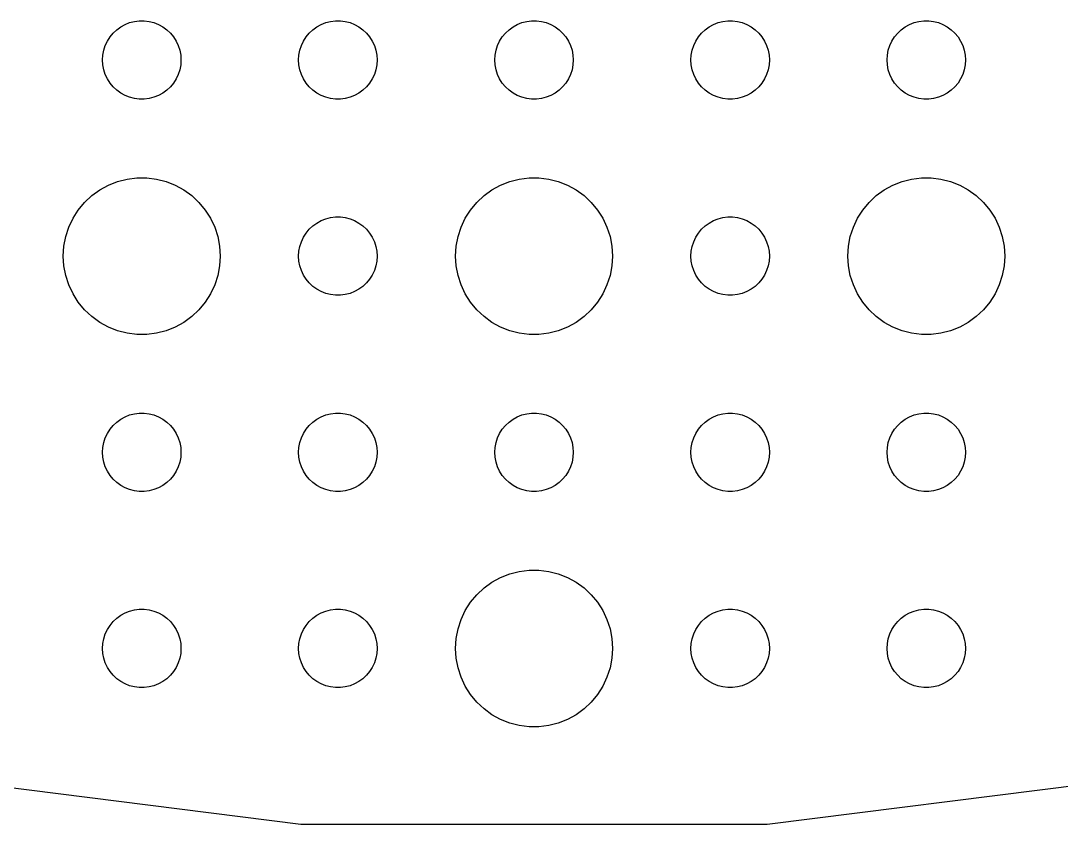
# Model space of a CAD drawing. Header units: metres. Extents: x -142 to 142, y -142 to 142.
# Drawn here: x -19.62 to 20.16, y -141.72 to -111 of the extents above; entities that cross this region are included whole.
import ezdxf

# ---------------------------------------------------------------- set-up
doc = ezdxf.new("R2010")
doc.units = ezdxf.units.M

msp = doc.modelspace()

# ---------------------------------------------------------------- linework, layer by layer
for p, q in [((-16.0934, -111.473), (-15.9561, -111.344)), ((-15.9561, -111.344), (-15.8037, -111.234)), ((-15.8037, -111.234), (-15.6387, -111.143)), ((-15.6387, -111.143), (-15.4635, -111.073)), ((-15.4635, -111.073), (-15.2811, -111.027)), ((-15.2811, -111.027), (-15.0942, -111.003)), ((-15.0942, -111.003), (-14.9058, -111.003)), ((-14.9058, -111.003), (-14.7189, -111.027)), ((-14.7189, -111.027), (-14.5365, -111.073)), ((-14.5365, -111.073), (-14.3613, -111.143)), ((-14.3613, -111.143), (-14.1963, -111.234)), ((-14.1963, -111.234), (-14.0439, -111.344)), ((-14.0439, -111.344), (-13.9065, -111.473)), ((-8.59344, -111.473), (-8.45613, -111.344)), ((-8.45613, -111.344), (-8.30373, -111.234)), ((-8.30373, -111.234), (-8.13866, -111.143)), ((-8.13866, -111.143), (-7.96352, -111.073)), ((-7.96352, -111.073), (-7.78107, -111.027)), ((-7.78107, -111.027), (-7.59418, -111.003)), ((-7.59418, -111.003), (-7.40581, -111.003)), ((-7.40581, -111.003), (-7.21892, -111.027)), ((-7.21892, -111.027), (-7.03647, -111.073)), ((-7.03647, -111.073), (-6.86133, -111.143)), ((-6.86133, -111.143), (-6.69626, -111.234)), ((-6.69626, -111.234), (-6.54385, -111.344)), ((-6.54385, -111.344), (-6.40654, -111.473)), ((-1.09344, -111.473), (-0.95613, -111.344)), ((-0.95613, -111.344), (-0.80373, -111.234)), ((-0.80373, -111.234), (-0.63866, -111.143)), ((-0.63866, -111.143), (-0.46352, -111.073)), ((-0.46352, -111.073), (-0.28107, -111.027)), ((-0.28107, -111.027), (-0.09418, -111.003)), ((-0.09418, -111.003), (0.09418, -111.003)), ((0.09418, -111.003), (0.28107, -111.027)), ((0.28107, -111.027), (0.46352, -111.073)), ((0.46352, -111.073), (0.63866, -111.143)), ((0.63866, -111.143), (0.80373, -111.234)), ((0.80373, -111.234), (0.95613, -111.344)), ((0.95613, -111.344), (1.09344, -111.473)), ((6.40654, -111.473), (6.54385, -111.344)), ((6.54385, -111.344), (6.69626, -111.234)), ((6.69626, -111.234), (6.86133, -111.143)), ((6.86133, -111.143), (7.03647, -111.073)), ((7.03647, -111.073), (7.21892, -111.027)), ((7.21892, -111.027), (7.40581, -111.003)), ((7.40581, -111.003), (7.59418, -111.003)), ((7.59418, -111.003), (7.78107, -111.027)), ((7.78107, -111.027), (7.96352, -111.073)), ((7.96352, -111.073), (8.13866, -111.143)), ((8.13866, -111.143), (8.30373, -111.234)), ((8.30373, -111.234), (8.45613, -111.344)), ((8.45613, -111.344), (8.59344, -111.473)), ((13.9065, -111.473), (14.0439, -111.344)), ((14.0439, -111.344), (14.1963, -111.234)), ((14.1963, -111.234), (14.3613, -111.143)), ((14.3613, -111.143), (14.5365, -111.073)), ((14.5365, -111.073), (14.7189, -111.027)), ((14.7189, -111.027), (14.9058, -111.003)), ((14.9058, -111.003), (15.0942, -111.003)), ((15.0942, -111.003), (15.2811, -111.027)), ((15.2811, -111.027), (15.4635, -111.073)), ((15.4635, -111.073), (15.6387, -111.143)), ((15.6387, -111.143), (15.8037, -111.234)), ((15.8037, -111.234), (15.9561, -111.344)), ((15.9561, -111.344), (16.0934, -111.473)), ((-16.3947, -111.948), (-16.3145, -111.777)), ((-16.3145, -111.777), (-16.2135, -111.618)), ((-16.2135, -111.618), (-16.0934, -111.473)), ((-13.9065, -111.473), (-13.7865, -111.618)), ((-13.7865, -111.618), (-13.6855, -111.777)), ((-13.6855, -111.777), (-13.6053, -111.948)), ((-8.89465, -111.948), (-8.81445, -111.777)), ((-8.81445, -111.777), (-8.71352, -111.618)), ((-8.71352, -111.618), (-8.59344, -111.473)), ((-6.40654, -111.473), (-6.28647, -111.618)), ((-6.28647, -111.618), (-6.18553, -111.777)), ((-6.18553, -111.777), (-6.10533, -111.948)), ((-1.39465, -111.948), (-1.31445, -111.777)), ((-1.31445, -111.777), (-1.21352, -111.618)), ((-1.21352, -111.618), (-1.09344, -111.473)), ((1.09344, -111.473), (1.21352, -111.618)), ((1.21352, -111.618), (1.31445, -111.777)), ((1.31445, -111.777), (1.39465, -111.948)), ((6.10533, -111.948), (6.18553, -111.777)), ((6.18553, -111.777), (6.28647, -111.618)), ((6.28647, -111.618), (6.40654, -111.473)), ((8.59344, -111.473), (8.71352, -111.618)), ((8.71352, -111.618), (8.81445, -111.777)), ((8.81445, -111.777), (8.89465, -111.948)), ((13.6053, -111.948), (13.6855, -111.777)), ((13.6855, -111.777), (13.7865, -111.618)), ((13.7865, -111.618), (13.9065, -111.473)), ((16.0934, -111.473), (16.2135, -111.618)), ((16.2135, -111.618), (16.3145, -111.777)), ((16.3145, -111.777), (16.3947, -111.948)), ((-16.4882, -112.312), (-16.4529, -112.127)), ((-16.4529, -112.127), (-16.3947, -111.948)), ((-13.6053, -111.948), (-13.5471, -112.127)), ((-13.5471, -112.127), (-13.5118, -112.312)), ((-8.98816, -112.312), (-8.95287, -112.127)), ((-8.95287, -112.127), (-8.89465, -111.948)), ((-6.10533, -111.948), (-6.04712, -112.127)), ((-6.04712, -112.127), (-6.01183, -112.312)), ((-1.48816, -112.312), (-1.45287, -112.127)), ((-1.45287, -112.127), (-1.39465, -111.948)), ((1.39465, -111.948), (1.45287, -112.127)), ((1.45287, -112.127), (1.48816, -112.312)), ((6.01183, -112.312), (6.04712, -112.127)), ((6.04712, -112.127), (6.10533, -111.948)), ((8.89465, -111.948), (8.95287, -112.127)), ((8.95287, -112.127), (8.98816, -112.312)), ((13.5118, -112.312), (13.5471, -112.127)), ((13.5471, -112.127), (13.6053, -111.948)), ((16.3947, -111.948), (16.4529, -112.127)), ((16.4529, -112.127), (16.4882, -112.312)), ((-16.5, -112.5), (-16.4882, -112.312)), ((-16.4882, -112.688), (-16.5, -112.5)), ((-13.5118, -112.312), (-13.5, -112.5)), ((-13.5, -112.5), (-13.5118, -112.688)), ((-9, -112.5), (-8.98816, -112.312)), ((-8.98816, -112.688), (-9, -112.5)), ((-6.01183, -112.312), (-6, -112.5)), ((-6, -112.5), (-6.01183, -112.688)), ((-1.5, -112.5), (-1.48816, -112.312)), ((-1.48816, -112.688), (-1.5, -112.5)), ((1.48816, -112.312), (1.5, -112.5)), ((1.5, -112.5), (1.48816, -112.688)), ((6, -112.5), (6.01183, -112.312)), ((6.01183, -112.688), (6, -112.5)), ((8.98816, -112.312), (9, -112.5)), ((9, -112.5), (8.98816, -112.688)), ((13.5, -112.5), (13.5118, -112.312)), ((13.5118, -112.688), (13.5, -112.5)), ((16.4882, -112.312), (16.5, -112.5)), ((16.5, -112.5), (16.4882, -112.688)), ((-16.4529, -112.873), (-16.4882, -112.688)), ((-16.3947, -113.052), (-16.4529, -112.873)), ((-13.5471, -112.873), (-13.6053, -113.052)), ((-13.5118, -112.688), (-13.5471, -112.873)), ((-8.95287, -112.873), (-8.98816, -112.688)), ((-8.89465, -113.052), (-8.95287, -112.873)), ((-6.04712, -112.873), (-6.10533, -113.052)), ((-6.01183, -112.688), (-6.04712, -112.873)), ((-1.45287, -112.873), (-1.48816, -112.688)), ((-1.39465, -113.052), (-1.45287, -112.873)), ((1.45287, -112.873), (1.39465, -113.052)), ((1.48816, -112.688), (1.45287, -112.873)), ((6.04712, -112.873), (6.01183, -112.688)), ((6.10533, -113.052), (6.04712, -112.873)), ((8.95287, -112.873), (8.89465, -113.052)), ((8.98816, -112.688), (8.95287, -112.873)), ((13.5471, -112.873), (13.5118, -112.688)), ((13.6053, -113.052), (13.5471, -112.873)), ((16.4529, -112.873), (16.3947, -113.052)), ((16.4882, -112.688), (16.4529, -112.873)), ((-16.3145, -113.223), (-16.3947, -113.052)), ((-16.2135, -113.382), (-16.3145, -113.223)), ((-16.0934, -113.527), (-16.2135, -113.382)), ((-13.7865, -113.382), (-13.9065, -113.527)), ((-13.6855, -113.223), (-13.7865, -113.382)), ((-13.6053, -113.052), (-13.6855, -113.223)), ((-8.81445, -113.223), (-8.89465, -113.052)), ((-8.71352, -113.382), (-8.81445, -113.223)), ((-8.59344, -113.527), (-8.71352, -113.382)), ((-6.28647, -113.382), (-6.40654, -113.527)), ((-6.18553, -113.223), (-6.28647, -113.382)), ((-6.10533, -113.052), (-6.18553, -113.223)), ((-1.31445, -113.223), (-1.39465, -113.052)), ((-1.21352, -113.382), (-1.31445, -113.223)), ((-1.09344, -113.527), (-1.21352, -113.382)), ((1.21352, -113.382), (1.09344, -113.527)), ((1.31445, -113.223), (1.21352, -113.382)), ((1.39465, -113.052), (1.31445, -113.223)), ((6.18553, -113.223), (6.10533, -113.052)), ((6.28647, -113.382), (6.18553, -113.223)), ((6.40654, -113.527), (6.28647, -113.382)), ((8.71352, -113.382), (8.59344, -113.527)), ((8.81445, -113.223), (8.71352, -113.382)), ((8.89465, -113.052), (8.81445, -113.223)), ((13.6855, -113.223), (13.6053, -113.052)), ((13.7865, -113.382), (13.6855, -113.223)), ((13.9065, -113.527), (13.7865, -113.382)), ((16.2135, -113.382), (16.0934, -113.527)), ((16.3145, -113.223), (16.2135, -113.382)), ((16.3947, -113.052), (16.3145, -113.223)), ((-15.9561, -113.656), (-16.0934, -113.527)), ((-15.8037, -113.766), (-15.9561, -113.656)), ((-15.6387, -113.857), (-15.8037, -113.766)), ((-14.1963, -113.766), (-14.3613, -113.857)), ((-14.0439, -113.656), (-14.1963, -113.766)), ((-13.9065, -113.527), (-14.0439, -113.656)), ((-8.45613, -113.656), (-8.59344, -113.527)), ((-8.30373, -113.766), (-8.45613, -113.656)), ((-8.13866, -113.857), (-8.30373, -113.766)), ((-6.69626, -113.766), (-6.86133, -113.857)), ((-6.54385, -113.656), (-6.69626, -113.766)), ((-6.40654, -113.527), (-6.54385, -113.656)), ((-0.95613, -113.656), (-1.09344, -113.527)), ((-0.80373, -113.766), (-0.95613, -113.656)), ((-0.63866, -113.857), (-0.80373, -113.766)), ((0.80373, -113.766), (0.63866, -113.857)), ((0.95613, -113.656), (0.80373, -113.766)), ((1.09344, -113.527), (0.95613, -113.656)), ((6.54385, -113.656), (6.40654, -113.527)), ((6.69626, -113.766), (6.54385, -113.656)), ((6.86133, -113.857), (6.69626, -113.766)), ((8.30373, -113.766), (8.13866, -113.857)), ((8.45613, -113.656), (8.30373, -113.766)), ((8.59344, -113.527), (8.45613, -113.656)), ((14.0439, -113.656), (13.9065, -113.527)), ((14.1963, -113.766), (14.0439, -113.656)), ((14.3613, -113.857), (14.1963, -113.766)), ((15.8037, -113.766), (15.6387, -113.857)), ((15.9561, -113.656), (15.8037, -113.766)), ((16.0934, -113.527), (15.9561, -113.656)), ((-15.4635, -113.927), (-15.6387, -113.857)), ((-15.2811, -113.973), (-15.4635, -113.927)), ((-15.0942, -113.997), (-15.2811, -113.973)), ((-14.9058, -113.997), (-15.0942, -113.997)), ((-14.7189, -113.973), (-14.9058, -113.997)), ((-14.5365, -113.927), (-14.7189, -113.973)), ((-14.3613, -113.857), (-14.5365, -113.927)), ((-7.96352, -113.927), (-8.13866, -113.857)), ((-7.78107, -113.973), (-7.96352, -113.927)), ((-7.59418, -113.997), (-7.78107, -113.973)), ((-7.40581, -113.997), (-7.59418, -113.997)), ((-7.21892, -113.973), (-7.40581, -113.997)), ((-7.03647, -113.927), (-7.21892, -113.973)), ((-6.86133, -113.857), (-7.03647, -113.927)), ((-0.46352, -113.927), (-0.63866, -113.857)), ((-0.28107, -113.973), (-0.46352, -113.927)), ((-0.09418, -113.997), (-0.28107, -113.973)), ((0.09418, -113.997), (-0.09418, -113.997)), ((0.28107, -113.973), (0.09418, -113.997)), ((0.46352, -113.927), (0.28107, -113.973)), ((0.63866, -113.857), (0.46352, -113.927)), ((7.03647, -113.927), (6.86133, -113.857)), ((7.21892, -113.973), (7.03647, -113.927)), ((7.40581, -113.997), (7.21892, -113.973)), ((7.59418, -113.997), (7.40581, -113.997)), ((7.78107, -113.973), (7.59418, -113.997)), ((7.96352, -113.927), (7.78107, -113.973)), ((8.13866, -113.857), (7.96352, -113.927)), ((14.5365, -113.927), (14.3613, -113.857)), ((14.7189, -113.973), (14.5365, -113.927)), ((14.9058, -113.997), (14.7189, -113.973)), ((15.0942, -113.997), (14.9058, -113.997)), ((15.2811, -113.973), (15.0942, -113.997)), ((15.4635, -113.927), (15.2811, -113.973)), ((15.6387, -113.857), (15.4635, -113.927)), ((-16.6075, -117.467), (-16.2773, -117.286)), ((-16.2773, -117.286), (-15.927, -117.147)), ((-15.927, -117.147), (-15.5621, -117.053)), ((-15.5621, -117.053), (-15.1884, -117.006)), ((-15.1884, -117.006), (-14.8116, -117.006)), ((-14.8116, -117.006), (-14.4379, -117.053)), ((-14.4379, -117.053), (-14.0729, -117.147)), ((-14.0729, -117.147), (-13.7227, -117.286)), ((-13.7227, -117.286), (-13.3925, -117.467)), ((-1.60747, -117.467), (-1.27733, -117.286)), ((-1.27733, -117.286), (-0.92705, -117.147)), ((-0.92705, -117.147), (-0.56213, -117.053)), ((-0.56213, -117.053), (-0.18837, -117.006)), ((-0.18837, -117.006), (0.18837, -117.006)), ((0.18837, -117.006), (0.56213, -117.053)), ((0.56213, -117.053), (0.92705, -117.147)), ((0.92705, -117.147), (1.27733, -117.286)), ((1.27733, -117.286), (1.60747, -117.467)), ((13.3925, -117.467), (13.7227, -117.286)), ((13.7227, -117.286), (14.0729, -117.147)), ((14.0729, -117.147), (14.4379, -117.053)), ((14.4379, -117.053), (14.8116, -117.006)), ((14.8116, -117.006), (15.1884, -117.006)), ((15.1884, -117.006), (15.5621, -117.053)), ((15.5621, -117.053), (15.927, -117.147)), ((15.927, -117.147), (16.2773, -117.286)), ((16.2773, -117.286), (16.6075, -117.467)), ((-17.1869, -117.946), (-16.9123, -117.688)), ((-16.9123, -117.688), (-16.6075, -117.467)), ((-13.3925, -117.467), (-13.0877, -117.688)), ((-13.0877, -117.688), (-12.8131, -117.946)), ((-2.1869, -117.946), (-1.91226, -117.688)), ((-1.91226, -117.688), (-1.60747, -117.467)), ((1.60747, -117.467), (1.91226, -117.688)), ((1.91226, -117.688), (2.1869, -117.946)), ((12.8131, -117.946), (13.0877, -117.688)), ((13.0877, -117.688), (13.3925, -117.467)), ((16.6075, -117.467), (16.9123, -117.688)), ((16.9123, -117.688), (17.1869, -117.946)), ((-17.427, -118.237), (-17.1869, -117.946)), ((-12.8131, -117.946), (-12.5729, -118.237)), ((-2.42705, -118.237), (-2.1869, -117.946)), ((2.1869, -117.946), (2.42705, -118.237)), ((12.5729, -118.237), (12.8131, -117.946)), ((17.1869, -117.946), (17.427, -118.237)), ((-17.7893, -118.896), (-17.6289, -118.555)), ((-17.6289, -118.555), (-17.427, -118.237)), ((-12.5729, -118.237), (-12.3711, -118.555)), ((-12.3711, -118.555), (-12.2107, -118.896)), ((-7.96352, -118.573), (-7.78107, -118.527)), ((-7.78107, -118.527), (-7.59418, -118.503)), ((-7.59418, -118.503), (-7.40581, -118.503)), ((-7.40581, -118.503), (-7.21892, -118.527)), ((-7.21892, -118.527), (-7.03647, -118.573)), ((-2.78932, -118.896), (-2.62891, -118.555)), ((-2.62891, -118.555), (-2.42705, -118.237)), ((2.42705, -118.237), (2.62891, -118.555)), ((2.62891, -118.555), (2.78932, -118.896)), ((7.03647, -118.573), (7.21892, -118.527)), ((7.21892, -118.527), (7.40581, -118.503)), ((7.40581, -118.503), (7.59418, -118.503)), ((7.59418, -118.503), (7.78107, -118.527)), ((7.78107, -118.527), (7.96352, -118.573)), ((12.2107, -118.896), (12.3711, -118.555)), ((12.3711, -118.555), (12.5729, -118.237)), ((17.427, -118.237), (17.6289, -118.555)), ((17.6289, -118.555), (17.7893, -118.896)), ((-17.9057, -119.254), (-17.7893, -118.896)), ((-12.2107, -118.896), (-12.0942, -119.254)), ((-8.59344, -118.973), (-8.45613, -118.844)), ((-8.45613, -118.844), (-8.30373, -118.734)), ((-8.30373, -118.734), (-8.13866, -118.643)), ((-8.13866, -118.643), (-7.96352, -118.573)), ((-7.03647, -118.573), (-6.86133, -118.643)), ((-6.86133, -118.643), (-6.69626, -118.734)), ((-6.69626, -118.734), (-6.54385, -118.844)), ((-6.54385, -118.844), (-6.40654, -118.973)), ((-2.90575, -119.254), (-2.78932, -118.896)), ((2.78932, -118.896), (2.90575, -119.254)), ((6.40654, -118.973), (6.54385, -118.844)), ((6.54385, -118.844), (6.69626, -118.734)), ((6.69626, -118.734), (6.86133, -118.643)), ((6.86133, -118.643), (7.03647, -118.573)), ((7.96352, -118.573), (8.13866, -118.643)), ((8.13866, -118.643), (8.30373, -118.734)), ((8.30373, -118.734), (8.45613, -118.844)), ((8.45613, -118.844), (8.59344, -118.973)), ((12.0942, -119.254), (12.2107, -118.896)), ((17.7893, -118.896), (17.9057, -119.254)), ((-17.9763, -119.624), (-17.9057, -119.254)), ((-12.0942, -119.254), (-12.0237, -119.624)), ((-8.89465, -119.448), (-8.81445, -119.277)), ((-8.81445, -119.277), (-8.71352, -119.118)), ((-8.71352, -119.118), (-8.59344, -118.973)), ((-6.40654, -118.973), (-6.28647, -119.118)), ((-6.28647, -119.118), (-6.18553, -119.277)), ((-6.18553, -119.277), (-6.10533, -119.448)), ((-2.97633, -119.624), (-2.90575, -119.254)), ((2.90575, -119.254), (2.97633, -119.624)), ((6.10533, -119.448), (6.18553, -119.277)), ((6.18553, -119.277), (6.28647, -119.118)), ((6.28647, -119.118), (6.40654, -118.973)), ((8.59344, -118.973), (8.71352, -119.118)), ((8.71352, -119.118), (8.81445, -119.277)), ((8.81445, -119.277), (8.89465, -119.448)), ((12.0237, -119.624), (12.0942, -119.254)), ((17.9057, -119.254), (17.9763, -119.624)), ((-18, -120), (-17.9763, -119.624)), ((-12.0237, -119.624), (-12, -120)), ((-8.98816, -119.812), (-8.95287, -119.627)), ((-8.95287, -119.627), (-8.89465, -119.448)), ((-6.10533, -119.448), (-6.04712, -119.627)), ((-6.04712, -119.627), (-6.01183, -119.812)), ((-3, -120), (-2.97633, -119.624)), ((2.97633, -119.624), (3, -120)), ((6.01183, -119.812), (6.04712, -119.627)), ((6.04712, -119.627), (6.10533, -119.448)), ((8.89465, -119.448), (8.95287, -119.627)), ((8.95287, -119.627), (8.98816, -119.812)), ((12, -120), (12.0237, -119.624)), ((17.9763, -119.624), (18, -120)), ((-17.9763, -120.376), (-18, -120)), ((-12, -120), (-12.0237, -120.376)), ((-9, -120), (-8.98816, -119.812)), ((-8.98816, -120.188), (-9, -120)), ((-6.01183, -119.812), (-6, -120)), ((-6, -120), (-6.01183, -120.188)), ((-2.97633, -120.376), (-3, -120)), ((3, -120), (2.97633, -120.376)), ((6, -120), (6.01183, -119.812)), ((6.01183, -120.188), (6, -120)), ((8.98816, -119.812), (9, -120)), ((9, -120), (8.98816, -120.188)), ((12.0237, -120.376), (12, -120)), ((18, -120), (17.9763, -120.376)), ((-17.9057, -120.746), (-17.9763, -120.376)), ((-12.0237, -120.376), (-12.0942, -120.746)), ((-8.95287, -120.373), (-8.98816, -120.188)), ((-8.89465, -120.552), (-8.95287, -120.373)), ((-6.04712, -120.373), (-6.10533, -120.552)), ((-6.01183, -120.188), (-6.04712, -120.373)), ((-2.90575, -120.746), (-2.97633, -120.376)), ((2.97633, -120.376), (2.90575, -120.746)), ((6.04712, -120.373), (6.01183, -120.188)), ((6.10533, -120.552), (6.04712, -120.373)), ((8.95287, -120.373), (8.89465, -120.552)), ((8.98816, -120.188), (8.95287, -120.373)), ((12.0942, -120.746), (12.0237, -120.376)), ((17.9763, -120.376), (17.9057, -120.746)), ((-17.7893, -121.104), (-17.9057, -120.746)), ((-12.0942, -120.746), (-12.2107, -121.104)), ((-8.81445, -120.723), (-8.89465, -120.552)), ((-8.71352, -120.882), (-8.81445, -120.723)), ((-8.59344, -121.027), (-8.71352, -120.882)), ((-6.28647, -120.882), (-6.40654, -121.027)), ((-6.18553, -120.723), (-6.28647, -120.882)), ((-6.10533, -120.552), (-6.18553, -120.723)), ((-2.78932, -121.104), (-2.90575, -120.746)), ((2.90575, -120.746), (2.78932, -121.104)), ((6.18553, -120.723), (6.10533, -120.552)), ((6.28647, -120.882), (6.18553, -120.723)), ((6.40654, -121.027), (6.28647, -120.882)), ((8.71352, -120.882), (8.59344, -121.027)), ((8.81445, -120.723), (8.71352, -120.882)), ((8.89465, -120.552), (8.81445, -120.723)), ((12.2107, -121.104), (12.0942, -120.746)), ((17.9057, -120.746), (17.7893, -121.104)), ((-17.6289, -121.445), (-17.7893, -121.104)), ((-12.2107, -121.104), (-12.3711, -121.445)), ((-8.45613, -121.156), (-8.59344, -121.027)), ((-8.30373, -121.266), (-8.45613, -121.156)), ((-8.13866, -121.357), (-8.30373, -121.266)), ((-6.69626, -121.266), (-6.86133, -121.357)), ((-6.54385, -121.156), (-6.69626, -121.266)), ((-6.40654, -121.027), (-6.54385, -121.156)), ((-2.62891, -121.445), (-2.78932, -121.104)), ((2.78932, -121.104), (2.62891, -121.445)), ((6.54385, -121.156), (6.40654, -121.027)), ((6.69626, -121.266), (6.54385, -121.156)), ((6.86133, -121.357), (6.69626, -121.266)), ((8.30373, -121.266), (8.13866, -121.357)), ((8.45613, -121.156), (8.30373, -121.266)), ((8.59344, -121.027), (8.45613, -121.156)), ((12.3711, -121.445), (12.2107, -121.104)), ((17.7893, -121.104), (17.6289, -121.445)), ((-17.427, -121.763), (-17.6289, -121.445)), ((-12.3711, -121.445), (-12.5729, -121.763)), ((-7.96352, -121.427), (-8.13866, -121.357)), ((-7.78107, -121.473), (-7.96352, -121.427)), ((-7.59418, -121.497), (-7.78107, -121.473)), ((-7.40581, -121.497), (-7.59418, -121.497)), ((-7.21892, -121.473), (-7.40581, -121.497)), ((-7.03647, -121.427), (-7.21892, -121.473)), ((-6.86133, -121.357), (-7.03647, -121.427)), ((-2.42705, -121.763), (-2.62891, -121.445)), ((2.62891, -121.445), (2.42705, -121.763)), ((7.03647, -121.427), (6.86133, -121.357)), ((7.21892, -121.473), (7.03647, -121.427)), ((7.40581, -121.497), (7.21892, -121.473)), ((7.59418, -121.497), (7.40581, -121.497)), ((7.78107, -121.473), (7.59418, -121.497)), ((7.96352, -121.427), (7.78107, -121.473)), ((8.13866, -121.357), (7.96352, -121.427)), ((12.5729, -121.763), (12.3711, -121.445)), ((17.6289, -121.445), (17.427, -121.763)), ((-17.1869, -122.054), (-17.427, -121.763)), ((-16.9123, -122.312), (-17.1869, -122.054)), ((-12.8131, -122.054), (-13.0877, -122.312)), ((-12.5729, -121.763), (-12.8131, -122.054)), ((-2.1869, -122.054), (-2.42705, -121.763)), ((-1.91226, -122.312), (-2.1869, -122.054)), ((2.1869, -122.054), (1.91226, -122.312)), ((2.42705, -121.763), (2.1869, -122.054)), ((12.8131, -122.054), (12.5729, -121.763)), ((13.0877, -122.312), (12.8131, -122.054)), ((17.1869, -122.054), (16.9123, -122.312)), ((17.427, -121.763), (17.1869, -122.054)), ((-16.6075, -122.533), (-16.9123, -122.312)), ((-16.2773, -122.714), (-16.6075, -122.533)), ((-13.3925, -122.533), (-13.7227, -122.714)), ((-13.0877, -122.312), (-13.3925, -122.533)), ((-1.60747, -122.533), (-1.91226, -122.312)), ((-1.27733, -122.714), (-1.60747, -122.533)), ((1.60747, -122.533), (1.27733, -122.714)), ((1.91226, -122.312), (1.60747, -122.533)), ((13.3925, -122.533), (13.0877, -122.312)), ((13.7227, -122.714), (13.3925, -122.533)), ((16.6075, -122.533), (16.2773, -122.714)), ((16.9123, -122.312), (16.6075, -122.533)), ((-15.927, -122.853), (-16.2773, -122.714)), ((-15.5621, -122.947), (-15.927, -122.853)), ((-14.0729, -122.853), (-14.4379, -122.947)), ((-13.7227, -122.714), (-14.0729, -122.853)), ((-0.92705, -122.853), (-1.27733, -122.714)), ((-0.56213, -122.947), (-0.92705, -122.853)), ((0.92705, -122.853), (0.56213, -122.947)), ((1.27733, -122.714), (0.92705, -122.853)), ((14.0729, -122.853), (13.7227, -122.714)), ((14.4379, -122.947), (14.0729, -122.853)), ((15.927, -122.853), (15.5621, -122.947)), ((16.2773, -122.714), (15.927, -122.853)), ((-15.1884, -122.994), (-15.5621, -122.947)), ((-14.8116, -122.994), (-15.1884, -122.994)), ((-14.4379, -122.947), (-14.8116, -122.994)), ((-0.18837, -122.994), (-0.56213, -122.947)), ((0.18837, -122.994), (-0.18837, -122.994)), ((0.56213, -122.947), (0.18837, -122.994)), ((14.8116, -122.994), (14.4379, -122.947)), ((15.1884, -122.994), (14.8116, -122.994)), ((15.5621, -122.947), (15.1884, -122.994)), ((-15.6387, -126.143), (-15.4635, -126.073)), ((-15.4635, -126.073), (-15.2811, -126.027)), ((-15.2811, -126.027), (-15.0942, -126.003)), ((-15.0942, -126.003), (-14.9058, -126.003)), ((-14.9058, -126.003), (-14.7189, -126.027)), ((-14.7189, -126.027), (-14.5365, -126.073)), ((-14.5365, -126.073), (-14.3613, -126.143)), ((-8.13866, -126.143), (-7.96352, -126.073)), ((-7.96352, -126.073), (-7.78107, -126.027)), ((-7.78107, -126.027), (-7.59418, -126.003)), ((-7.59418, -126.003), (-7.40581, -126.003)), ((-7.40581, -126.003), (-7.21892, -126.027)), ((-7.21892, -126.027), (-7.03647, -126.073)), ((-7.03647, -126.073), (-6.86133, -126.143)), ((-0.63866, -126.143), (-0.46352, -126.073)), ((-0.46352, -126.073), (-0.28107, -126.027)), ((-0.28107, -126.027), (-0.09418, -126.003)), ((-0.09418, -126.003), (0.09418, -126.003)), ((0.09418, -126.003), (0.28107, -126.027)), ((0.28107, -126.027), (0.46352, -126.073)), ((0.46352, -126.073), (0.63866, -126.143)), ((6.86133, -126.143), (7.03647, -126.073)), ((7.03647, -126.073), (7.21892, -126.027)), ((7.21892, -126.027), (7.40581, -126.003)), ((7.40581, -126.003), (7.59418, -126.003)), ((7.59418, -126.003), (7.78107, -126.027)), ((7.78107, -126.027), (7.96352, -126.073)), ((7.96352, -126.073), (8.13866, -126.143)), ((14.3613, -126.143), (14.5365, -126.073)), ((14.5365, -126.073), (14.7189, -126.027)), ((14.7189, -126.027), (14.9058, -126.003)), ((14.9058, -126.003), (15.0942, -126.003)), ((15.0942, -126.003), (15.2811, -126.027)), ((15.2811, -126.027), (15.4635, -126.073)), ((15.4635, -126.073), (15.6387, -126.143)), ((-16.2135, -126.618), (-16.0934, -126.473)), ((-16.0934, -126.473), (-15.9561, -126.344)), ((-15.9561, -126.344), (-15.8037, -126.234)), ((-15.8037, -126.234), (-15.6387, -126.143)), ((-14.3613, -126.143), (-14.1963, -126.234)), ((-14.1963, -126.234), (-14.0439, -126.344)), ((-14.0439, -126.344), (-13.9065, -126.473)), ((-13.9065, -126.473), (-13.7865, -126.618)), ((-8.71352, -126.618), (-8.59344, -126.473)), ((-8.59344, -126.473), (-8.45613, -126.344)), ((-8.45613, -126.344), (-8.30373, -126.234)), ((-8.30373, -126.234), (-8.13866, -126.143)), ((-6.86133, -126.143), (-6.69626, -126.234)), ((-6.69626, -126.234), (-6.54385, -126.344)), ((-6.54385, -126.344), (-6.40654, -126.473)), ((-6.40654, -126.473), (-6.28647, -126.618)), ((-1.21352, -126.618), (-1.09344, -126.473)), ((-1.09344, -126.473), (-0.95613, -126.344)), ((-0.95613, -126.344), (-0.80373, -126.234)), ((-0.80373, -126.234), (-0.63866, -126.143)), ((0.63866, -126.143), (0.80373, -126.234)), ((0.80373, -126.234), (0.95613, -126.344)), ((0.95613, -126.344), (1.09344, -126.473)), ((1.09344, -126.473), (1.21352, -126.618)), ((6.28647, -126.618), (6.40654, -126.473)), ((6.40654, -126.473), (6.54385, -126.344)), ((6.54385, -126.344), (6.69626, -126.234)), ((6.69626, -126.234), (6.86133, -126.143)), ((8.13866, -126.143), (8.30373, -126.234)), ((8.30373, -126.234), (8.45613, -126.344)), ((8.45613, -126.344), (8.59344, -126.473)), ((8.59344, -126.473), (8.71352, -126.618)), ((13.7865, -126.618), (13.9065, -126.473)), ((13.9065, -126.473), (14.0439, -126.344)), ((14.0439, -126.344), (14.1963, -126.234)), ((14.1963, -126.234), (14.3613, -126.143)), ((15.6387, -126.143), (15.8037, -126.234)), ((15.8037, -126.234), (15.9561, -126.344)), ((15.9561, -126.344), (16.0934, -126.473)), ((16.0934, -126.473), (16.2135, -126.618)), ((-16.3947, -126.948), (-16.3145, -126.777)), ((-16.3145, -126.777), (-16.2135, -126.618)), ((-13.7865, -126.618), (-13.6855, -126.777)), ((-13.6855, -126.777), (-13.6053, -126.948)), ((-8.89465, -126.948), (-8.81445, -126.777)), ((-8.81445, -126.777), (-8.71352, -126.618)), ((-6.28647, -126.618), (-6.18553, -126.777)), ((-6.18553, -126.777), (-6.10533, -126.948)), ((-1.39465, -126.948), (-1.31445, -126.777)), ((-1.31445, -126.777), (-1.21352, -126.618)), ((1.21352, -126.618), (1.31445, -126.777)), ((1.31445, -126.777), (1.39465, -126.948)), ((6.10533, -126.948), (6.18553, -126.777)), ((6.18553, -126.777), (6.28647, -126.618)), ((8.71352, -126.618), (8.81445, -126.777)), ((8.81445, -126.777), (8.89465, -126.948)), ((13.6053, -126.948), (13.6855, -126.777)), ((13.6855, -126.777), (13.7865, -126.618)), ((16.2135, -126.618), (16.3145, -126.777)), ((16.3145, -126.777), (16.3947, -126.948)), ((-16.4882, -127.312), (-16.4529, -127.127)), ((-16.4529, -127.127), (-16.3947, -126.948)), ((-13.6053, -126.948), (-13.5471, -127.127)), ((-13.5471, -127.127), (-13.5118, -127.312)), ((-8.98816, -127.312), (-8.95287, -127.127)), ((-8.95287, -127.127), (-8.89465, -126.948)), ((-6.10533, -126.948), (-6.04712, -127.127)), ((-6.04712, -127.127), (-6.01183, -127.312)), ((-1.48816, -127.312), (-1.45287, -127.127)), ((-1.45287, -127.127), (-1.39465, -126.948)), ((1.39465, -126.948), (1.45287, -127.127)), ((1.45287, -127.127), (1.48816, -127.312)), ((6.01183, -127.312), (6.04712, -127.127)), ((6.04712, -127.127), (6.10533, -126.948)), ((8.89465, -126.948), (8.95287, -127.127)), ((8.95287, -127.127), (8.98816, -127.312)), ((13.5118, -127.312), (13.5471, -127.127)), ((13.5471, -127.127), (13.6053, -126.948)), ((16.3947, -126.948), (16.4529, -127.127)), ((16.4529, -127.127), (16.4882, -127.312)), ((-16.5, -127.5), (-16.4882, -127.312)), ((-16.4882, -127.688), (-16.5, -127.5)), ((-16.4529, -127.873), (-16.4882, -127.688)), ((-13.5118, -127.688), (-13.5471, -127.873)), ((-13.5118, -127.312), (-13.5, -127.5)), ((-13.5, -127.5), (-13.5118, -127.688)), ((-9, -127.5), (-8.98816, -127.312)), ((-8.98816, -127.688), (-9, -127.5)), ((-8.95287, -127.873), (-8.98816, -127.688)), ((-6.01183, -127.688), (-6.04712, -127.873)), ((-6.01183, -127.312), (-6, -127.5)), ((-6, -127.5), (-6.01183, -127.688)), ((-1.5, -127.5), (-1.48816, -127.312)), ((-1.48816, -127.688), (-1.5, -127.5)), ((-1.45287, -127.873), (-1.48816, -127.688)), ((1.48816, -127.688), (1.45287, -127.873)), ((1.48816, -127.312), (1.5, -127.5)), ((1.5, -127.5), (1.48816, -127.688)), ((6, -127.5), (6.01183, -127.312)), ((6.01183, -127.688), (6, -127.5)), ((6.04712, -127.873), (6.01183, -127.688)), ((8.98816, -127.688), (8.95287, -127.873)), ((8.98816, -127.312), (9, -127.5)), ((9, -127.5), (8.98816, -127.688)), ((13.5, -127.5), (13.5118, -127.312)), ((13.5118, -127.688), (13.5, -127.5)), ((13.5471, -127.873), (13.5118, -127.688)), ((16.4882, -127.688), (16.4529, -127.873)), ((16.4882, -127.312), (16.5, -127.5)), ((16.5, -127.5), (16.4882, -127.688)), ((-16.3947, -128.052), (-16.4529, -127.873)), ((-16.3145, -128.223), (-16.3947, -128.052)), ((-13.6053, -128.052), (-13.6855, -128.223)), ((-13.5471, -127.873), (-13.6053, -128.052)), ((-8.89465, -128.052), (-8.95287, -127.873)), ((-8.81445, -128.223), (-8.89465, -128.052)), ((-6.10533, -128.052), (-6.18553, -128.223)), ((-6.04712, -127.873), (-6.10533, -128.052)), ((-1.39465, -128.052), (-1.45287, -127.873)), ((-1.31445, -128.223), (-1.39465, -128.052)), ((1.39465, -128.052), (1.31445, -128.223)), ((1.45287, -127.873), (1.39465, -128.052)), ((6.10533, -128.052), (6.04712, -127.873)), ((6.18553, -128.223), (6.10533, -128.052)), ((8.89465, -128.052), (8.81445, -128.223)), ((8.95287, -127.873), (8.89465, -128.052)), ((13.6053, -128.052), (13.5471, -127.873)), ((13.6855, -128.223), (13.6053, -128.052)), ((16.3947, -128.052), (16.3145, -128.223)), ((16.4529, -127.873), (16.3947, -128.052)), ((-16.2135, -128.382), (-16.3145, -128.223)), ((-16.0934, -128.527), (-16.2135, -128.382)), ((-13.7865, -128.382), (-13.9065, -128.527)), ((-13.6855, -128.223), (-13.7865, -128.382)), ((-8.71352, -128.382), (-8.81445, -128.223)), ((-8.59344, -128.527), (-8.71352, -128.382)), ((-6.28647, -128.382), (-6.40654, -128.527)), ((-6.18553, -128.223), (-6.28647, -128.382)), ((-1.21352, -128.382), (-1.31445, -128.223)), ((-1.09344, -128.527), (-1.21352, -128.382)), ((1.21352, -128.382), (1.09344, -128.527)), ((1.31445, -128.223), (1.21352, -128.382)), ((6.28647, -128.382), (6.18553, -128.223)), ((6.40654, -128.527), (6.28647, -128.382)), ((8.71352, -128.382), (8.59344, -128.527)), ((8.81445, -128.223), (8.71352, -128.382)), ((13.7865, -128.382), (13.6855, -128.223)), ((13.9065, -128.527), (13.7865, -128.382)), ((16.2135, -128.382), (16.0934, -128.527)), ((16.3145, -128.223), (16.2135, -128.382)), ((-15.9561, -128.656), (-16.0934, -128.527)), ((-15.8037, -128.766), (-15.9561, -128.656)), ((-15.6387, -128.857), (-15.8037, -128.766)), ((-15.4635, -128.927), (-15.6387, -128.857)), ((-14.3613, -128.857), (-14.5365, -128.927)), ((-14.1963, -128.766), (-14.3613, -128.857)), ((-14.0439, -128.656), (-14.1963, -128.766)), ((-13.9065, -128.527), (-14.0439, -128.656)), ((-8.45613, -128.656), (-8.59344, -128.527)), ((-8.30373, -128.766), (-8.45613, -128.656)), ((-8.13866, -128.857), (-8.30373, -128.766)), ((-7.96352, -128.927), (-8.13866, -128.857)), ((-6.86133, -128.857), (-7.03647, -128.927)), ((-6.69626, -128.766), (-6.86133, -128.857)), ((-6.54385, -128.656), (-6.69626, -128.766)), ((-6.40654, -128.527), (-6.54385, -128.656)), ((-0.95613, -128.656), (-1.09344, -128.527)), ((-0.80373, -128.766), (-0.95613, -128.656)), ((-0.63866, -128.857), (-0.80373, -128.766)), ((-0.46352, -128.927), (-0.63866, -128.857)), ((0.63866, -128.857), (0.46352, -128.927)), ((0.80373, -128.766), (0.63866, -128.857)), ((0.95613, -128.656), (0.80373, -128.766)), ((1.09344, -128.527), (0.95613, -128.656)), ((6.54385, -128.656), (6.40654, -128.527)), ((6.69626, -128.766), (6.54385, -128.656)), ((6.86133, -128.857), (6.69626, -128.766)), ((7.03647, -128.927), (6.86133, -128.857)), ((8.13866, -128.857), (7.96352, -128.927)), ((8.30373, -128.766), (8.13866, -128.857)), ((8.45613, -128.656), (8.30373, -128.766)), ((8.59344, -128.527), (8.45613, -128.656)), ((14.0439, -128.656), (13.9065, -128.527)), ((14.1963, -128.766), (14.0439, -128.656)), ((14.3613, -128.857), (14.1963, -128.766)), ((14.5365, -128.927), (14.3613, -128.857)), ((15.6387, -128.857), (15.4635, -128.927)), ((15.8037, -128.766), (15.6387, -128.857)), ((15.9561, -128.656), (15.8037, -128.766)), ((16.0934, -128.527), (15.9561, -128.656)), ((-15.2811, -128.973), (-15.4635, -128.927)), ((-15.0942, -128.997), (-15.2811, -128.973)), ((-14.9058, -128.997), (-15.0942, -128.997)), ((-14.7189, -128.973), (-14.9058, -128.997)), ((-14.5365, -128.927), (-14.7189, -128.973)), ((-7.78107, -128.973), (-7.96352, -128.927)), ((-7.59418, -128.997), (-7.78107, -128.973)), ((-7.40581, -128.997), (-7.59418, -128.997)), ((-7.21892, -128.973), (-7.40581, -128.997)), ((-7.03647, -128.927), (-7.21892, -128.973)), ((-0.28107, -128.973), (-0.46352, -128.927)), ((-0.09418, -128.997), (-0.28107, -128.973)), ((0.09418, -128.997), (-0.09418, -128.997)), ((0.28107, -128.973), (0.09418, -128.997)), ((0.46352, -128.927), (0.28107, -128.973)), ((7.21892, -128.973), (7.03647, -128.927)), ((7.40581, -128.997), (7.21892, -128.973)), ((7.59418, -128.997), (7.40581, -128.997)), ((7.78107, -128.973), (7.59418, -128.997)), ((7.96352, -128.927), (7.78107, -128.973)), ((14.7189, -128.973), (14.5365, -128.927)), ((14.9058, -128.997), (14.7189, -128.973)), ((15.0942, -128.997), (14.9058, -128.997)), ((15.2811, -128.973), (15.0942, -128.997)), ((15.4635, -128.927), (15.2811, -128.973)), ((-0.92705, -132.147), (-0.56213, -132.053)), ((-0.56213, -132.053), (-0.18837, -132.006)), ((-0.18837, -132.006), (0.18837, -132.006)), ((0.18837, -132.006), (0.56213, -132.053)), ((0.56213, -132.053), (0.92705, -132.147)), ((-1.91226, -132.688), (-1.60747, -132.467)), ((-1.60747, -132.467), (-1.27733, -132.286)), ((-1.27733, -132.286), (-0.92705, -132.147)), ((0.92705, -132.147), (1.27733, -132.286)), ((1.27733, -132.286), (1.60747, -132.467)), ((1.60747, -132.467), (1.91226, -132.688)), ((-2.1869, -132.946), (-1.91226, -132.688)), ((1.91226, -132.688), (2.1869, -132.946)), ((-2.62891, -133.555), (-2.42705, -133.237)), ((-2.42705, -133.237), (-2.1869, -132.946)), ((2.1869, -132.946), (2.42705, -133.237)), ((2.42705, -133.237), (2.62891, -133.555)), ((-15.8037, -133.734), (-15.6387, -133.643)), ((-15.6387, -133.643), (-15.4635, -133.573)), ((-15.4635, -133.573), (-15.2811, -133.527)), ((-15.2811, -133.527), (-15.0942, -133.503)), ((-15.0942, -133.503), (-14.9058, -133.503)), ((-14.9058, -133.503), (-14.7189, -133.527)), ((-14.7189, -133.527), (-14.5365, -133.573)), ((-14.5365, -133.573), (-14.3613, -133.643)), ((-14.3613, -133.643), (-14.1963, -133.734)), ((-8.30373, -133.734), (-8.13866, -133.643)), ((-8.13866, -133.643), (-7.96352, -133.573)), ((-7.96352, -133.573), (-7.78107, -133.527)), ((-7.78107, -133.527), (-7.59418, -133.503)), ((-7.59418, -133.503), (-7.40581, -133.503)), ((-7.40581, -133.503), (-7.21892, -133.527)), ((-7.21892, -133.527), (-7.03647, -133.573)), ((-7.03647, -133.573), (-6.86133, -133.643)), ((-6.86133, -133.643), (-6.69626, -133.734)), ((-2.78932, -133.896), (-2.62891, -133.555)), ((2.62891, -133.555), (2.78932, -133.896)), ((6.69626, -133.734), (6.86133, -133.643)), ((6.86133, -133.643), (7.03647, -133.573)), ((7.03647, -133.573), (7.21892, -133.527)), ((7.21892, -133.527), (7.40581, -133.503)), ((7.40581, -133.503), (7.59418, -133.503)), ((7.59418, -133.503), (7.78107, -133.527)), ((7.78107, -133.527), (7.96352, -133.573)), ((7.96352, -133.573), (8.13866, -133.643)), ((8.13866, -133.643), (8.30373, -133.734)), ((14.1963, -133.734), (14.3613, -133.643)), ((14.3613, -133.643), (14.5365, -133.573)), ((14.5365, -133.573), (14.7189, -133.527)), ((14.7189, -133.527), (14.9058, -133.503)), ((14.9058, -133.503), (15.0942, -133.503)), ((15.0942, -133.503), (15.2811, -133.527)), ((15.2811, -133.527), (15.4635, -133.573)), ((15.4635, -133.573), (15.6387, -133.643)), ((15.6387, -133.643), (15.8037, -133.734)), ((-16.2135, -134.118), (-16.0934, -133.973)), ((-16.0934, -133.973), (-15.9561, -133.844)), ((-15.9561, -133.844), (-15.8037, -133.734)), ((-14.1963, -133.734), (-14.0439, -133.844)), ((-14.0439, -133.844), (-13.9065, -133.973)), ((-13.9065, -133.973), (-13.7865, -134.118)), ((-8.71352, -134.118), (-8.59344, -133.973)), ((-8.59344, -133.973), (-8.45613, -133.844)), ((-8.45613, -133.844), (-8.30373, -133.734)), ((-6.69626, -133.734), (-6.54385, -133.844)), ((-6.54385, -133.844), (-6.40654, -133.973)), ((-6.40654, -133.973), (-6.28647, -134.118)), ((-2.90575, -134.254), (-2.78932, -133.896)), ((2.78932, -133.896), (2.90575, -134.254)), ((6.28647, -134.118), (6.40654, -133.973)), ((6.40654, -133.973), (6.54385, -133.844)), ((6.54385, -133.844), (6.69626, -133.734)), ((8.30373, -133.734), (8.45613, -133.844)), ((8.45613, -133.844), (8.59344, -133.973)), ((8.59344, -133.973), (8.71352, -134.118)), ((13.7865, -134.118), (13.9065, -133.973)), ((13.9065, -133.973), (14.0439, -133.844)), ((14.0439, -133.844), (14.1963, -133.734)), ((15.8037, -133.734), (15.9561, -133.844)), ((15.9561, -133.844), (16.0934, -133.973)), ((16.0934, -133.973), (16.2135, -134.118)), ((-16.4529, -134.627), (-16.3947, -134.448)), ((-16.3947, -134.448), (-16.3145, -134.277)), ((-16.3145, -134.277), (-16.2135, -134.118)), ((-13.7865, -134.118), (-13.6855, -134.277)), ((-13.6855, -134.277), (-13.6053, -134.448)), ((-13.6053, -134.448), (-13.5471, -134.627)), ((-8.95287, -134.627), (-8.89465, -134.448)), ((-8.89465, -134.448), (-8.81445, -134.277)), ((-8.81445, -134.277), (-8.71352, -134.118)), ((-6.28647, -134.118), (-6.18553, -134.277)), ((-6.18553, -134.277), (-6.10533, -134.448)), ((-6.10533, -134.448), (-6.04712, -134.627)), ((-2.97633, -134.624), (-2.90575, -134.254)), ((2.90575, -134.254), (2.97633, -134.624)), ((6.04712, -134.627), (6.10533, -134.448)), ((6.10533, -134.448), (6.18553, -134.277)), ((6.18553, -134.277), (6.28647, -134.118)), ((8.71352, -134.118), (8.81445, -134.277)), ((8.81445, -134.277), (8.89465, -134.448)), ((8.89465, -134.448), (8.95287, -134.627)), ((13.5471, -134.627), (13.6053, -134.448)), ((13.6053, -134.448), (13.6855, -134.277)), ((13.6855, -134.277), (13.7865, -134.118)), ((16.2135, -134.118), (16.3145, -134.277)), ((16.3145, -134.277), (16.3947, -134.448)), ((16.3947, -134.448), (16.4529, -134.627)), ((-16.5, -135), (-16.4882, -134.812)), ((-16.4882, -134.812), (-16.4529, -134.627)), ((-13.5471, -134.627), (-13.5118, -134.812)), ((-13.5118, -134.812), (-13.5, -135)), ((-9, -135), (-8.98816, -134.812)), ((-8.98816, -134.812), (-8.95287, -134.627)), ((-6.04712, -134.627), (-6.01183, -134.812)), ((-6.01183, -134.812), (-6, -135)), ((-3, -135), (-2.97633, -134.624)), ((2.97633, -134.624), (3, -135)), ((6, -135), (6.01183, -134.812)), ((6.01183, -134.812), (6.04712, -134.627)), ((8.95287, -134.627), (8.98816, -134.812)), ((8.98816, -134.812), (9, -135)), ((13.5, -135), (13.5118, -134.812)), ((13.5118, -134.812), (13.5471, -134.627)), ((16.4529, -134.627), (16.4882, -134.812)), ((16.4882, -134.812), (16.5, -135)), ((-16.4882, -135.188), (-16.5, -135)), ((-16.4529, -135.373), (-16.4882, -135.188)), ((-13.5118, -135.188), (-13.5471, -135.373)), ((-13.5, -135), (-13.5118, -135.188)), ((-8.98816, -135.188), (-9, -135)), ((-8.95287, -135.373), (-8.98816, -135.188)), ((-6.01183, -135.188), (-6.04712, -135.373)), ((-6, -135), (-6.01183, -135.188)), ((-2.97633, -135.376), (-3, -135)), ((3, -135), (2.97633, -135.376)), ((6.01183, -135.188), (6, -135)), ((6.04712, -135.373), (6.01183, -135.188)), ((8.98816, -135.188), (8.95287, -135.373)), ((9, -135), (8.98816, -135.188)), ((13.5118, -135.188), (13.5, -135)), ((13.5471, -135.373), (13.5118, -135.188)), ((16.4882, -135.188), (16.4529, -135.373)), ((16.5, -135), (16.4882, -135.188)), ((-16.3947, -135.552), (-16.4529, -135.373)), ((-16.3145, -135.723), (-16.3947, -135.552)), ((-13.6053, -135.552), (-13.6855, -135.723)), ((-13.5471, -135.373), (-13.6053, -135.552)), ((-8.89465, -135.552), (-8.95287, -135.373)), ((-8.81445, -135.723), (-8.89465, -135.552)), ((-6.10533, -135.552), (-6.18553, -135.723)), ((-6.04712, -135.373), (-6.10533, -135.552)), ((-2.90575, -135.746), (-2.97633, -135.376)), ((2.97633, -135.376), (2.90575, -135.746)), ((6.10533, -135.552), (6.04712, -135.373)), ((6.18553, -135.723), (6.10533, -135.552)), ((8.89465, -135.552), (8.81445, -135.723)), ((8.95287, -135.373), (8.89465, -135.552)), ((13.6053, -135.552), (13.5471, -135.373)), ((13.6855, -135.723), (13.6053, -135.552)), ((16.3947, -135.552), (16.3145, -135.723)), ((16.4529, -135.373), (16.3947, -135.552)), ((-16.2135, -135.882), (-16.3145, -135.723)), ((-16.0934, -136.027), (-16.2135, -135.882)), ((-15.9561, -136.156), (-16.0934, -136.027)), ((-13.9065, -136.027), (-14.0439, -136.156)), ((-13.7865, -135.882), (-13.9065, -136.027)), ((-13.6855, -135.723), (-13.7865, -135.882)), ((-8.71352, -135.882), (-8.81445, -135.723)), ((-8.59344, -136.027), (-8.71352, -135.882)), ((-8.45613, -136.156), (-8.59344, -136.027)), ((-6.40654, -136.027), (-6.54385, -136.156)), ((-6.28647, -135.882), (-6.40654, -136.027)), ((-6.18553, -135.723), (-6.28647, -135.882)), ((-2.78932, -136.104), (-2.90575, -135.746)), ((2.90575, -135.746), (2.78932, -136.104)), ((6.28647, -135.882), (6.18553, -135.723)), ((6.40654, -136.027), (6.28647, -135.882)), ((6.54385, -136.156), (6.40654, -136.027)), ((8.59344, -136.027), (8.45613, -136.156)), ((8.71352, -135.882), (8.59344, -136.027)), ((8.81445, -135.723), (8.71352, -135.882)), ((13.7865, -135.882), (13.6855, -135.723)), ((13.9065, -136.027), (13.7865, -135.882)), ((14.0439, -136.156), (13.9065, -136.027)), ((16.0934, -136.027), (15.9561, -136.156)), ((16.2135, -135.882), (16.0934, -136.027)), ((16.3145, -135.723), (16.2135, -135.882)), ((-15.8037, -136.266), (-15.9561, -136.156)), ((-15.6387, -136.357), (-15.8037, -136.266)), ((-15.4635, -136.427), (-15.6387, -136.357)), ((-15.2811, -136.473), (-15.4635, -136.427)), ((-14.5365, -136.427), (-14.7189, -136.473)), ((-14.3613, -136.357), (-14.5365, -136.427)), ((-14.1963, -136.266), (-14.3613, -136.357)), ((-14.0439, -136.156), (-14.1963, -136.266)), ((-8.30373, -136.266), (-8.45613, -136.156)), ((-8.13866, -136.357), (-8.30373, -136.266)), ((-7.96352, -136.427), (-8.13866, -136.357)), ((-7.78107, -136.473), (-7.96352, -136.427)), ((-7.03647, -136.427), (-7.21892, -136.473)), ((-6.86133, -136.357), (-7.03647, -136.427)), ((-6.69626, -136.266), (-6.86133, -136.357)), ((-6.54385, -136.156), (-6.69626, -136.266)), ((-2.62891, -136.445), (-2.78932, -136.104)), ((-2.42705, -136.763), (-2.62891, -136.445)), ((2.62891, -136.445), (2.42705, -136.763)), ((2.78932, -136.104), (2.62891, -136.445)), ((6.69626, -136.266), (6.54385, -136.156)), ((6.86133, -136.357), (6.69626, -136.266)), ((7.03647, -136.427), (6.86133, -136.357)), ((7.21892, -136.473), (7.03647, -136.427)), ((7.96352, -136.427), (7.78107, -136.473)), ((8.13866, -136.357), (7.96352, -136.427)), ((8.30373, -136.266), (8.13866, -136.357)), ((8.45613, -136.156), (8.30373, -136.266)), ((14.1963, -136.266), (14.0439, -136.156)), ((14.3613, -136.357), (14.1963, -136.266)), ((14.5365, -136.427), (14.3613, -136.357)), ((14.7189, -136.473), (14.5365, -136.427)), ((15.4635, -136.427), (15.2811, -136.473)), ((15.6387, -136.357), (15.4635, -136.427)), ((15.8037, -136.266), (15.6387, -136.357)), ((15.9561, -136.156), (15.8037, -136.266)), ((-15.0942, -136.497), (-15.2811, -136.473)), ((-14.9058, -136.497), (-15.0942, -136.497)), ((-14.7189, -136.473), (-14.9058, -136.497)), ((-7.59418, -136.497), (-7.78107, -136.473)), ((-7.40581, -136.497), (-7.59418, -136.497)), ((-7.21892, -136.473), (-7.40581, -136.497)), ((-2.1869, -137.054), (-2.42705, -136.763)), ((2.42705, -136.763), (2.1869, -137.054)), ((7.40581, -136.497), (7.21892, -136.473)), ((7.59418, -136.497), (7.40581, -136.497)), ((7.78107, -136.473), (7.59418, -136.497)), ((14.9058, -136.497), (14.7189, -136.473)), ((15.0942, -136.497), (14.9058, -136.497)), ((15.2811, -136.473), (15.0942, -136.497)), ((-1.91226, -137.312), (-2.1869, -137.054)), ((2.1869, -137.054), (1.91226, -137.312)), ((-1.60747, -137.533), (-1.91226, -137.312)), ((-1.27733, -137.714), (-1.60747, -137.533)), ((1.60747, -137.533), (1.27733, -137.714)), ((1.91226, -137.312), (1.60747, -137.533)), ((-0.92705, -137.853), (-1.27733, -137.714)), ((-0.56213, -137.947), (-0.92705, -137.853)), ((-0.18837, -137.994), (-0.56213, -137.947)), ((0.18837, -137.994), (-0.18837, -137.994)), ((0.56213, -137.947), (0.18837, -137.994)), ((0.92705, -137.853), (0.56213, -137.947)), ((1.27733, -137.714), (0.92705, -137.853)), ((-26.6081, -139.485), (-8.91624, -141.72)), ((8.91624, -141.72), (26.6081, -139.485)), ((-8.91624, -141.72), (8.91624, -141.72))]:
    msp.add_line(p, q)

doc.saveas('drawing.dxf')
